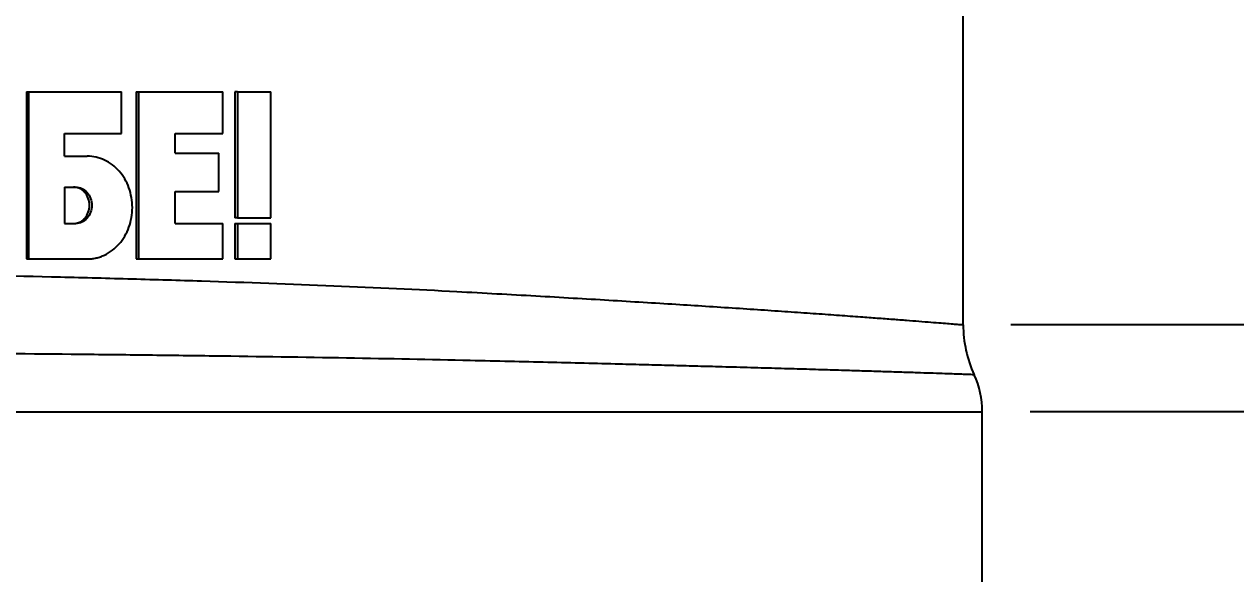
# Model space of a CAD drawing. Header units: millimetres. Extents: x 10 to 412, y 8 to 584.
# Drawn here: x 343.28 to 368.66, y 342.91 to 354.42 of the extents above; entities that cross this region are included whole.
import ezdxf

# ---------------------------------------------------------------- set-up
doc = ezdxf.new("R2010")
doc.units = ezdxf.units.MM
doc.layers.add('DETAIL', color=3, linetype='Continuous')
doc.layers.add('DIMENSIONS', color=2, linetype='Continuous')
doc.layers.add('OUTLINE', color=7, linetype='Continuous', lineweight=25)
doc.styles.add('SLDTEXTSTYLE0', font='TXT', dxfattribs={"width": 0.75})
doc.dimstyles.new('SLDDIMSTYLE6', dxfattribs={"dimtxt": 3.5, "dimasz": 2, "dimexe": 0, "dimexo": 0.0625, "dimgap": 0.875, "dimtad": 0, "dimtih": 1, "dimtoh": 1, "dimrnd": 1e-09, "dimzin": 12, "dimdsep": 46, "dimtxsty": 'SLDTEXTSTYLE0', "dimsah": 1, "dimcen": 0.09, "dimadec": 0, "dimazin": 3, "dimtfac": 1, "dimtofl": 0, "dimtmove": 0, "dimatfit": 3, "dimfxl": 0, "dimfrac": 2, "dimtolj": 1, "dimtzin": 12, "dimarcsym": 0})
doc.dimstyles.new('SLDDIMSTYLE7', dxfattribs={"dimtxt": 3.5, "dimasz": 2, "dimexe": 0, "dimexo": 0.0625, "dimgap": 0.875, "dimtad": 1, "dimdec": 4, "dimzin": 12, "dimdsep": 46, "dimtxsty": 'SLDTEXTSTYLE0', "dimsah": 1, "dimcen": 0.09, "dimazin": 3, "dimtfac": 1, "dimtofl": 0, "dimtmove": 0, "dimatfit": 3, "dimfxl": 0, "dimfrac": 2, "dimtolj": 1, "dimtzin": 12, "dimarcsym": 0})

# ---------------------------------------------------------------- blocks, each defined once
blk = doc.blocks.new('_D_7')
at = {"layer": 'DIMENSIONS'}
for p, q in [((376.345, 346.305), (364.35, 346.305)), ((381.345, 346.417), (376.345, 346.305)), ((381.345, 346.417), (386.345, 346.417)), ((385.345, 340.805), (385.345, 346.417))]:
    blk.add_line(p, q, dxfattribs=at)
blk.add_solid([(385.345, 346.417), (384.845, 344.417), (385.845, 344.417)], dxfattribs=at)
at = {"layer": 'DIMENSIONS', "insert": (386.345, 348.151), "char_height": 3.5, "attachment_point": 1, "style": 'SLDTEXTSTYLE0'}
blk.add_mtext('21,5', dxfattribs=at)
blk = doc.blocks.new('_D_8')
at = {"layer": 'DIMENSIONS'}
for p, q in [((381.345, 352.029), (376.345, 348.127)), ((381.345, 352.029), (386.345, 352.029)), ((385.345, 346.417), (385.345, 352.029)), ((376.345, 348.127), (363.95, 348.127))]:
    blk.add_line(p, q, dxfattribs=at)
blk.add_solid([(385.345, 352.029), (384.845, 350.029), (385.845, 350.029)], dxfattribs=at)
at = {"layer": 'DIMENSIONS', "insert": (386.345, 353.762), "char_height": 3.5, "attachment_point": 1, "style": 'SLDTEXTSTYLE0'}
blk.add_mtext('23,32', dxfattribs=at)
blk = doc.blocks.new('_D_9')
at = {"layer": 'DIMENSIONS'}
for p, q in [((363.95, 453.705), (386.345, 453.705)), ((385.345, 352.029), (385.345, 453.705))]:
    blk.add_line(p, q, dxfattribs=at)
blk.add_solid([(385.345, 453.705), (384.845, 451.705), (385.845, 451.705)], dxfattribs=at)
at = {"layer": 'DIMENSIONS', "insert": (386.345, 455.439), "char_height": 3.5, "attachment_point": 1, "style": 'SLDTEXTSTYLE0'}
blk.add_mtext('128,9', dxfattribs=at)
blk = doc.blocks.new('_D_10')
at = {"layer": 'DIMENSIONS'}
for p, q in [((381.345, 459.617), (376.345, 456.205)), ((381.345, 459.617), (386.345, 459.617)), ((385.345, 453.705), (385.345, 459.617)), ((376.345, 456.205), (364.35, 456.205))]:
    blk.add_line(p, q, dxfattribs=at)
blk.add_solid([(385.345, 459.617), (384.845, 457.617), (385.845, 457.617)], dxfattribs=at)
at = {"layer": 'DIMENSIONS', "insert": (386.345, 461.351), "char_height": 3.5, "attachment_point": 1, "style": 'SLDTEXTSTYLE0'}
blk.add_mtext('131,4', dxfattribs=at)
blk = doc.blocks.new('_D_11')
at = {"layer": 'DIMENSIONS'}
for p, q in [((381.345, 464.929), (376.345, 461.105)), ((381.345, 464.929), (386.345, 464.929)), ((385.345, 459.617), (385.345, 464.929)), ((376.345, 461.105), (364.35, 461.105))]:
    blk.add_line(p, q, dxfattribs=at)
blk.add_solid([(385.345, 464.929), (384.845, 462.929), (385.845, 462.929)], dxfattribs=at)
at = {"layer": 'DIMENSIONS', "insert": (386.345, 466.662), "char_height": 3.5, "attachment_point": 1, "style": 'SLDTEXTSTYLE0'}
blk.add_mtext('136,3', dxfattribs=at)
blk = doc.blocks.new('_D_12')
at = {"layer": 'DIMENSIONS'}
for p, q in [((381.345, 470.541), (376.345, 465.805)), ((381.345, 470.541), (386.345, 470.541)), ((385.345, 464.929), (385.345, 470.541)), ((376.345, 465.805), (328.7, 465.805))]:
    blk.add_line(p, q, dxfattribs=at)
blk.add_solid([(385.345, 470.541), (384.845, 468.541), (385.845, 468.541)], dxfattribs=at)
at = {"layer": 'DIMENSIONS', "insert": (386.345, 472.274), "char_height": 3.5, "attachment_point": 1, "style": 'SLDTEXTSTYLE0'}
blk.add_mtext('141', dxfattribs=at)
blk = doc.blocks.new('_D_18')
at = {"layer": 'DIMENSIONS'}
for start, end in [(303.3621, 321.6576), (270, 303.3621)]:
    blk.add_arc((327.7, 518.246), 50.949, start, end, dxfattribs=at)
for points in [[(355.718, 475.693), (353.76, 475.049), (354.293, 474.203)], [(327.7, 467.297), (329.71, 466.836), (329.69, 467.836)]]:
    blk.add_solid(points, dxfattribs=at)
at = {"layer": 'DIMENSIONS', "insert": (355.173, 480.203), "char_height": 3.5, "attachment_point": 1, "rotation": 44.1083, "style": 'SLDTEXTSTYLE0'}
blk.add_mtext('33,36°', dxfattribs=at)

msp = doc.modelspace()

# ---------------------------------------------------------------- linework, layer by layer
at = {"layer": 'DETAIL'}
msp.add_line((292.05013, 346.30517), (363.35013, 346.30517), dxfattribs=at)
for points, knots in [([(303.05909, 348.82363), (304.71628, 348.91248), (306.50414, 348.98494), (309.37981, 349.07631), (310.37295, 349.10383), (312.38915, 349.15275), (313.41628, 349.1743), (316.55372, 349.23124), (318.72171, 349.25905), (323.2041, 349.29628), (325.45042, 349.30517), (328.82726, 349.30517), (329.95412, 349.30291), (332.21035, 349.29374), (333.34479, 349.28677), (336.68584, 349.25892), (338.84675, 349.23125), (341.9901, 349.17419), (343.02144, 349.15254), (344.54299, 349.11556), (345.04462, 349.10251), (346.03004, 349.07505), (346.51485, 349.06062), (348.89986, 348.98475), (350.68399, 348.91248), (352.34118, 348.82363)], [0, 0, 0, 0, 0.125, 0.125, 0.1875, 0.1875, 0.25, 0.25, 0.375, 0.375, 0.5, 0.5, 0.5625, 0.5625, 0.625, 0.625, 0.75, 0.75, 0.8125, 0.8125, 0.84375, 0.84375, 0.875, 0.875, 1, 1, 1, 1]), ([(352.34118, 348.82363), (352.62314, 348.80833), (353.1874, 348.77772), (353.99743, 348.73229), (354.78002, 348.68729), (355.53122, 348.64296), (356.25035, 348.59945), (356.92442, 348.55762), (357.57202, 348.51641), (358.19189, 348.47601), (358.79132, 348.43596), (359.35344, 348.39753), (359.87718, 348.36088), (360.36152, 348.32628), (360.78559, 348.29533), (361.15501, 348.26789), (361.47568, 348.24367), (361.76563, 348.22145), (362.03501, 348.20052), (362.27885, 348.18134), (362.49226, 348.16438), (362.66557, 348.15041), (362.80613, 348.13901), (362.9023, 348.1312), (362.94993, 348.12733), (362.94473, 348.12775), (362.94317, 348.12788)], [0, 0, 0, 0, 0.04264248, 0.08533614, 0.12805557, 0.17077501, 0.21346862, 0.25611102, 0.29655415, 0.34037621, 0.38425391, 0.42815976, 0.47206546, 0.51594309, 0.55976497, 0.59764289, 0.63553877, 0.67343466, 0.71131252, 0.75380541, 0.79632387, 0.83884227, 0.88133514, 0.9302163, 0.9791559, 1, 1, 1, 1]), ([(352.62061, 347.37624), (350.96067, 347.41419), (349.16756, 347.44496), (346.76382, 347.47723), (346.27488, 347.48336), (345.28044, 347.49503), (344.77383, 347.50058), (343.23685, 347.51629), (342.19434, 347.52547), (339.01496, 347.54968), (336.82671, 347.5614), (333.4395, 347.57321), (332.28858, 347.57617), (330.00009, 347.58006), (328.85717, 347.58102), (325.43231, 347.58105), (323.15425, 347.57731), (319.74523, 347.56552), (318.62648, 347.56059), (316.43146, 347.54874), (315.35375, 347.5418), (313.2376, 347.52574), (312.19915, 347.51661), (310.16225, 347.49588), (309.16031, 347.48421), (307.22249, 347.45829), (306.28381, 347.44399), (304.47649, 347.41244), (303.60963, 347.39521), (302.77966, 347.37624)], [0, 0, 0, 0, 0.125, 0.125, 0.15625, 0.15625, 0.1875, 0.1875, 0.25, 0.25, 0.375, 0.375, 0.4375, 0.4375, 0.5, 0.5, 0.625, 0.625, 0.6875, 0.6875, 0.75, 0.75, 0.8125, 0.8125, 0.875, 0.875, 0.9375, 0.9375, 1, 1, 1, 1]), ([(363.17849, 347.08015), (363.17604, 347.08023), (363.17092, 347.0804), (363.11671, 347.08231), (363.02529, 347.0855), (362.89302, 347.09013), (362.72213, 347.09603), (362.51261, 347.10319), (362.26683, 347.11149), (361.98591, 347.12083), (361.67138, 347.13117), (361.32123, 347.14247), (360.93601, 347.15468), (360.51219, 347.16789), (360.04871, 347.18202), (359.545, 347.19705), (359.00598, 347.21278), (358.43258, 347.22913), (357.87222, 347.24474), (357.33389, 347.25941), (356.82492, 347.27299), (356.29644, 347.28686), (355.69521, 347.30227), (355.01535, 347.31936), (354.24835, 347.3381), (353.45295, 347.35705), (352.89805, 347.36984), (352.62061, 347.37623)], [0, 0, 0, 0, 0.037600899, 0.078408867, 0.120356335, 0.162339215, 0.204333968, 0.246316871, 0.288264326, 0.329128656, 0.370025736, 0.410933771, 0.451830866, 0.492695242, 0.534702736, 0.576745753, 0.61880075, 0.660843735, 0.702851299, 0.735136474, 0.767421647, 0.799793072, 0.832164501, 0.874029047, 0.915893579, 0.957946809, 1, 1, 1, 1])]:
    msp.add_open_spline(points, degree=3, knots=knots, dxfattribs=at)
at = {"layer": 'OUTLINE'}
for p, q in [((362.95013, 348.12788), (362.95013, 358.8097)), ((343.32486, 353.00518), (343.32486, 349.50518)), ((343.32486, 353.00518), (343.36844, 353.00518)), ((343.36844, 353.00518), (345.31243, 353.00518)), ((343.36844, 353.00518), (343.36844, 349.50518)), ((345.31243, 352.13568), (345.31243, 353.00518)), ((345.62359, 353.00518), (345.62359, 349.50518)), ((345.62359, 353.00518), (345.67358, 353.00518)), ((345.67358, 353.00518), (347.44128, 353.00518)), ((345.67358, 353.00518), (345.67358, 349.50518)), ((347.44128, 352.13568), (347.44128, 353.00518)), ((347.68935, 353.00518), (347.68935, 350.36324)), ((347.74511, 353.00518), (347.68935, 353.00518)), ((347.74511, 353.00518), (347.74511, 350.36324)), ((347.74511, 353.00518), (348.44399, 353.00518)), ((348.44399, 350.36324), (348.44399, 353.00518)), ((344.12298, 352.13568), (345.31243, 352.13568)), ((344.12298, 351.65863), (344.12298, 352.13568)), ((346.44158, 352.13568), (347.44128, 352.13568)), ((346.44158, 351.71932), (346.44158, 352.13568)), ((344.12298, 351.65863), (344.59668, 351.65863)), ((346.44158, 351.71932), (347.3541, 351.71932)), ((347.3541, 350.91617), (347.3541, 351.71932)), ((344.12298, 351.00943), (344.35489, 351.00943)), ((344.12298, 351.00943), (344.12298, 350.24785)), ((346.44158, 350.91617), (347.3541, 350.91617)), ((346.44158, 350.24785), (346.44158, 350.91617)), ((347.74511, 350.36324), (347.68935, 350.36324)), ((347.74511, 350.36324), (348.44399, 350.36324)), ((344.12298, 350.24785), (344.35489, 350.24785)), ((346.44158, 350.24785), (347.44128, 350.24785)), ((347.44128, 349.50518), (347.44128, 350.24785)), ((347.68935, 350.24785), (347.68935, 349.50518)), ((347.68935, 350.24785), (347.74511, 350.24785)), ((347.74511, 350.24785), (347.74511, 349.50518)), ((347.74511, 350.24785), (348.44399, 350.24785)), ((348.44399, 349.50518), (348.44399, 350.24785)), ((343.32486, 349.50518), (343.36844, 349.50518)), ((343.36844, 349.50518), (344.59668, 349.50518)), ((345.62359, 349.50518), (345.67358, 349.50518)), ((345.67358, 349.50518), (347.44128, 349.50518)), ((347.68935, 349.50518), (347.74511, 349.50518)), ((347.74511, 349.50518), (348.44399, 349.50518)), ((363.35013, 340.80516), (363.35013, 346.30517))]:
    msp.add_line(p, q, dxfattribs=at)
for centre, radius, start, end in [((365.45013, 348.12726), 2.5, 179.997303, 204.750364), ((361.50013, 346.30517), 1.85, 0, 24.784782)]:
    msp.add_arc(centre, radius, start, end, dxfattribs=at)
for points, knots in [([(344.59668, 349.50517), (344.62816, 349.50622), (344.69072, 349.50831), (344.78317, 349.52433), (344.87339, 349.54986), (344.98999, 349.59745), (345.12743, 349.6805), (345.27093, 349.81569), (345.38909, 349.97963), (345.50484, 350.22878), (345.56673, 350.5819), (345.50484, 350.935), (345.3891, 351.18416), (345.27096, 351.34805), (345.12742, 351.48342), (344.96267, 351.58241), (344.78375, 351.64688), (344.65908, 351.65471), (344.59668, 351.65863)], [0, 0, 0, 0, 0.03167415, 0.06293819, 0.09409108, 0.12543497, 0.18804445, 0.2506373, 0.31318146, 0.37570893, 0.50007133, 0.62443372, 0.68694617, 0.74950536, 0.81208316, 0.87470768, 0.937281, 1, 1, 1, 1]), ([(344.30857, 350.24785), (344.32344, 350.24857), (344.35297, 350.24999), (344.39641, 350.26017), (344.44507, 350.27878), (344.49717, 350.31006), (344.56521, 350.37337), (344.62757, 350.47924), (344.65384, 350.62862), (344.62768, 350.77809), (344.5652, 350.88385), (344.49714, 350.94733), (344.43854, 350.98228), (344.37495, 351.00503), (344.33074, 351.00796), (344.30857, 351.00943)], [0, 0, 0, 0, 0.04222334, 0.08387903, 0.12566344, 0.18816575, 0.2506554, 0.37540522, 0.50002564, 0.62462517, 0.74942279, 0.81192584, 0.87454235, 0.93710738, 1, 1, 1, 1]), ([(344.35489, 351.00943), (344.44496, 351.00893), (344.53055, 350.96927), (344.65688, 350.82653), (344.69248, 350.72928), (344.69225, 350.528), (344.6569, 350.43074), (344.53054, 350.28802), (344.44523, 350.24862), (344.35489, 350.24785)], [0, 0, 0, 0, 0.25, 0.25, 0.5, 0.5, 0.75, 0.75, 1, 1, 1, 1])]:
    msp.add_open_spline(points, degree=3, knots=knots, dxfattribs=at)

# ---------------------------------------------------------------- dimensions: what is measured, and where the dimension line sits
at = {"layer": 'DIMENSIONS'}
dim = msp.add_angular_dim_2l(base=(342.32465, 469.44099), line1=((327.70013, 322.81249), (327.70013, 571.80517)), line2=((361.70226, 466.60445), (347.01844, 488.90575)), dimstyle='SLDDIMSTYLE7', dxfattribs=at)
dim.commit()
dim.dimension.update_dxf_attribs({"geometry": '_D_18', "text_midpoint": (363.16137, 481.66322), "dimtype": 162})
for feature_location, offset, picture, middle in [((327.70013, 465.80517), (58.64487, 4.73544), '_D_12', (390.22417, 470.54061)), ((363.35013, 461.10517), (22.99487, 3.82362), '_D_11', (392.16375, 464.92879)), ((363.35013, 456.20537), (22.99487, 3.41181), '_D_10', (392.16375, 459.61718)), ((362.95013, 453.70517), (23.39487, 0), '_D_9', (392.16375, 453.70517)), ((362.95013, 348.12726), (23.39487, 3.90154), '_D_8', (392.16375, 352.02879)), ((363.35013, 346.30517), (22.99487, 0.11181), '_D_7', (390.87069, 346.41698))]:
    dim = msp.add_ordinate_dim(feature_location=feature_location, offset=offset, dtype=0, origin=(344.51694, 324.80517), dimstyle='SLDDIMSTYLE6', dxfattribs=at)
    dim.commit()
    dim.dimension.update_dxf_attribs({"geometry": picture, "text_midpoint": middle})

doc.saveas('drawing.dxf')
